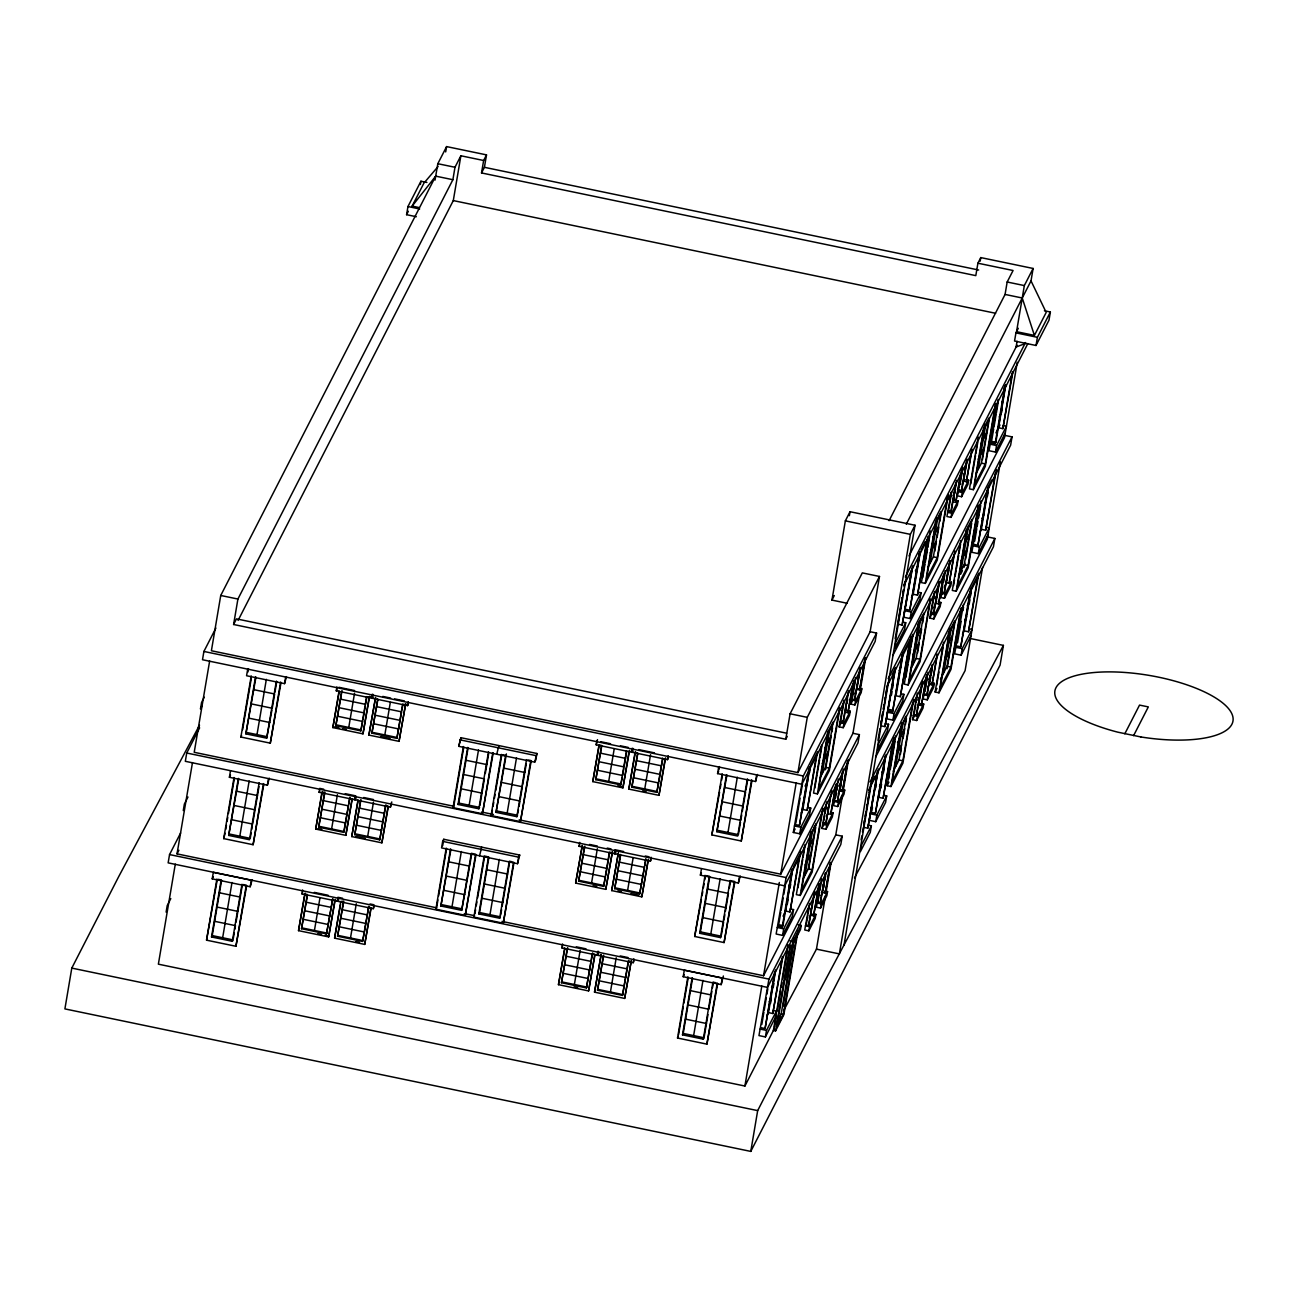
<?xml version="1.0" encoding="UTF-8"?>
<svg xmlns="http://www.w3.org/2000/svg" width="1298" height="1298" viewBox="0 0 1298 1298"><rect width="100%" height="100%" fill="white"/><g stroke="black" fill="none" stroke-linecap="round" stroke-linejoin="round"><path stroke-width="1.5" d="M199.519 725.209L118.735 876.556L71.796 968.097L64.9 1008.903L750.779 1151.407L1000.077 665.144L1003.403 645.382L969.817 638.405M180.617 832.991L169.551 854.571L168.14 862.862L767.54 987.405L840.812 844.479L842.224 836.188L835.782 834.857L763.549 975.739L502.001 921.402M199.632 727.837L186.734 753.018L185.322 761.309L784.722 885.853L857.994 742.91L859.406 734.619L852.964 733.289L780.731 874.187L519.168 819.833M215.89 628.07L203.9 651.45L202.504 659.741L801.904 784.284L875.177 641.358L876.572 633.067L870.131 631.72L797.913 772.618L211.396 650.752L220.741 595.474L435.706 176.139L452.888 179.708L454.981 167.264L460.887 155.776L483.635 160.498L486.507 154.884L446.593 146.593L437.815 163.71L435.041 180.097M166.112 912.121L167.215 905.582L170.801 898.589M183.278 810.552L184.381 804.03L187.983 797.021M175.295 864.127L158.372 964.171L744.906 1086.037L774.322 1028.649M437.929 899.92L436.599 907.805L177.031 853.873L192.477 762.591M209.643 661.023L194.213 752.305L453.781 806.253L463.775 747.096M787.221 736.42L785.777 739.227L233.608 624.5L237.907 599.043L452.888 179.708M212.223 878.86L213.326 872.337L251.309 880.222L250.206 886.745L212.223 878.86L213.31 876.75M269.286 778.183L267.388 785.193L229.405 777.291L230.509 770.769M247.691 669.2L246.571 675.739L284.57 683.624L286.469 676.615M247.934 671.991L248.486 668.73M246.669 885.723L235.944 946.274L206.544 940.174L216.88 879.054M263.835 784.154L253.11 844.722L223.71 838.605L234.046 777.486M281.017 682.602L270.292 743.154L240.893 737.037L251.228 675.917M217.269 879.606L206.544 940.174M225.106 833.251L223.71 838.605M225.771 829.308L226.436 825.366M227.101 821.423L227.767 817.48M228.432 813.538L234.435 778.054M242.612 729.719L251.277 678.465M211.525 936.978L212.239 935.582L233.056 939.898L232.342 941.31L211.525 936.978L221.163 879.947L218.307 879.346M259.162 782.694L249.508 839.741L228.691 835.425L238.345 778.378M271.931 710.038L266.69 738.173L245.874 733.857L255.528 676.81M212.239 935.582L221.585 880.32M228.691 835.425L238.767 778.751M245.874 733.857L255.949 677.183M222.656 937.74L232.001 882.478M239.822 836.172L249.167 780.909M257.004 734.619L266.35 679.357M232.342 941.31L241.98 884.263M266.69 738.173L276.344 681.142M233.364 938.113L234.257 932.775M234.873 929.206L235.473 925.636L214.657 921.32M236.074 922.083L242.093 886.42M251.147 832.991L250.238 838.346L229.422 834.014M251.747 829.422L252.347 825.853M255.365 808.037L258.983 786.637M274.949 692.207L276.766 681.515M235.944 946.274L246.279 885.155L243.407 884.555M253.11 844.722L263.462 783.586M270.292 743.154L280.628 682.034M267.388 785.193L268.491 778.654M284.57 683.624L285.674 677.102M252.12 879.752L250.206 886.745M416.334 216.717L406.582 214.689L407.961 206.528L420.941 181.217L426.896 182.45M420.39 184.478L420.941 181.217M337.869 899.936L337.22 901.201L301.947 893.868L302.612 889.941M355.052 798.367L354.403 799.633L319.113 792.299L319.779 788.389L323.705 789.2M339.054 690.925L332.856 727.594L362.986 733.857L369.184 697.188L372.185 696.88L371.536 698.146L336.263 690.812L336.928 686.885M335.29 899.4L328.654 936.913L298.524 930.65L304.738 893.981L307.302 894.517L301.525 928.735L326.496 933.927L332.726 898.865L326.496 933.927M352.147 799.763L345.836 835.344L315.706 829.081L321.92 792.413L324.922 792.105L318.691 827.183L343.678 832.359L344.116 831.515L348.448 805.847L323.478 800.655M305.16 893.138L298.524 930.65M322.342 791.569L315.706 829.081M332.856 727.594L339.167 692.012M318.691 827.183L324.484 792.948M337.723 716.285L362.694 721.477L360.828 730.871L335.841 725.679L341.634 691.461M301.525 928.735L307.448 895.377M335.841 725.679L342.055 690.617M445.685 151.915L446.593 146.593M314.441 930.488L319.941 897.973M331.623 828.919L337.415 794.701M348.756 727.432L354.549 693.213M343.678 832.359L349.892 797.297L348.74 804.143M360.828 730.871L366.604 696.653L369.184 697.188M362.986 719.757L364.154 712.91L339.167 707.718M364.43 711.207L365.306 706.063M366.75 697.513L365.598 704.36L340.611 699.168M328.654 936.913L334.868 900.244M345.836 835.344L352.05 798.676M238.086 620.412L453.294 200.59L460.887 155.776M369.622 696.345L362.986 733.857M337.22 901.201L337.886 897.275M354.403 799.633L355.068 795.723L345.268 793.678M371.536 698.146L372.202 694.219M373.921 907.416L373.272 908.681L337.999 901.347L338.664 897.437L342.575 898.248M391.769 801.937L390.455 807.129L355.181 799.795L355.83 795.869M408.253 704.36L407.604 705.625L372.315 698.292L372.98 694.381M371.017 908.811L364.722 944.409L334.592 938.146L340.79 901.461L343.792 901.169L337.577 936.231L362.548 941.423L364.138 933.733M388.199 807.259L381.888 842.84L351.758 836.577L357.972 799.909M368.908 735.09L375.544 697.561L368.908 735.09L399.038 741.353L405.674 703.824L399.038 741.353M340.563 904.479L334.592 938.146M358.07 800.996L351.758 836.577M337.577 936.231L343.37 901.996M385.96 804.792L379.73 839.855L354.76 834.663L360.536 800.444M376.663 706.664L401.65 711.856L396.88 738.367L371.893 733.175L377.686 698.941M354.76 834.663L360.974 799.6M371.893 733.175L377.832 699.817M350.492 937.983L356.285 903.749M367.675 836.415L373.467 802.196M384.825 734.928L390.309 702.413M906.264 524.23L1031.018 280.887L1033.111 268.459L980.785 257.588L977.913 263.202L975.804 275.63L481.526 172.942L483.635 160.498M481.526 172.942L484.414 167.312L486.507 154.884M362.548 941.423L368.778 906.345L364.43 932.013L339.459 926.837M379.73 839.855L385.522 805.636L388.102 806.172L381.888 842.84M396.88 738.367L402.656 704.133L405.236 704.668M401.942 710.136L402.802 705.009M364.722 944.409L370.92 907.724L368.34 907.188M373.272 908.681L373.938 904.771L370.027 903.96M390.455 807.129L391.12 803.202M407.604 705.625L408.253 701.715M442.667 841.38L441.563 847.902L517.529 863.689L519.719 855.058L443.754 839.271L442.667 841.38L518.632 857.151L519.719 855.058M458.746 746.334L460.936 737.702L536.901 753.489L535.798 760.011L534.711 762.121L458.746 746.334L460.936 737.702M442.65 845.793L443.754 839.271M476.009 854.765L465.284 915.317L435.885 909.217L446.22 848.097M493.175 753.197L482.45 813.765L453.051 807.648L463.402 746.528M438.594 895.977L446.609 848.665M469.341 867.94L461.682 910.352L440.866 906.02L450.503 848.989M458.032 804.468L458.762 803.056L479.579 807.388L478.848 808.784L458.032 804.468L467.686 747.421M440.866 906.02L450.925 849.363M458.762 803.056L468.107 747.794M451.996 906.783L461.342 851.52M469.162 805.214L478.508 749.952M461.682 910.352L471.32 853.305L475.62 854.198L465.284 915.317M478.848 808.784L488.502 751.753M471.742 853.678L469.633 866.155L448.816 861.84M479.871 805.604L484.397 778.865L463.581 774.533M485.306 773.511L488.616 753.911M482.45 813.765L492.802 752.629M479.546 855.788L481.736 847.156M496.728 754.235L498.919 745.587M513.992 862.651L503.267 923.219L473.867 917.102L484.203 855.982L487.058 856.583M531.174 761.099L520.449 821.65L491.05 815.55L501.385 754.414M474.922 913.727L475.587 909.784M476.252 905.842L476.918 901.899M477.583 897.956L484.592 856.55M492.429 810.195L491.05 815.55M493.094 806.253L493.759 802.31M494.424 798.367L495.09 794.425M495.771 790.482L501.774 754.982M478.848 913.922L479.562 912.51L500.379 916.842L499.665 918.238L478.848 913.922L488.502 856.875M518.47 809.92L516.847 816.685L496.031 812.353L505.668 755.306L502.813 754.722M479.562 912.51L488.908 857.248M496.031 812.353L506.398 753.911M489.979 914.668L499.324 859.422M507.161 813.116L516.507 757.854M499.665 918.238L509.319 861.207L512.175 861.791M516.847 816.685L526.485 759.638M500.687 915.058L501.596 909.703M502.196 906.134L509.433 863.365M519.07 806.366L519.979 801.012L499.162 796.696M520.271 799.227L522.38 786.75L501.563 782.434M522.688 784.966L526.307 763.581M503.267 923.219L513.602 862.099M520.449 821.65L530.785 760.531L527.913 759.93M517.529 863.689L518.632 857.151M534.711 762.121L536.901 753.489M597.81 953.949L597.161 955.198L561.888 947.881L562.537 943.954M614.992 852.38L614.343 853.646L579.054 846.312L579.719 842.402M632.126 750.877L631.477 752.142L596.204 744.825L596.869 740.898M597.518 739.633L596.204 744.825M594.906 955.344L588.594 990.926L558.465 984.663L564.679 947.994M575.647 883.094L582.283 845.582L575.647 883.094L605.777 889.357L612.413 851.845L605.777 889.357M629.562 750.358L622.926 787.87L592.797 781.607L598.995 744.938L601.574 745.474L595.782 779.692L620.769 784.884L622.342 777.194M564.776 949.081L558.465 984.663M599.092 746.026L592.797 781.607M566.236 956.237L591.207 961.429L586.436 987.94L561.466 982.748L567.242 948.53M580.514 871.785L605.501 876.977L603.619 886.372L578.632 881.18L584.424 846.961M561.466 982.748L567.68 947.686M578.632 881.18L584.863 846.118M595.782 779.692L601.704 746.334M574.381 984.501L580.174 950.282M591.564 882.932L597.356 848.714M608.697 781.445L614.197 748.93M586.436 987.94L592.229 953.722L594.809 954.257L588.594 990.926M603.619 886.372L609.411 852.153L611.975 852.689M620.769 784.884L626.545 750.65M591.499 959.709L592.667 952.878M605.793 875.258L608.097 861.58M609.557 853.013L608.389 859.86L583.419 854.668M623.803 768.643L622.634 775.49L597.664 770.298M626.691 751.526L624.095 766.923L599.108 761.731M622.926 787.87L629.124 751.185M597.161 955.198L597.826 951.288M614.343 853.646L615.009 849.719M631.477 752.142L632.142 748.232M633.862 961.429L633.213 962.694L597.94 955.36L598.605 951.45M651.044 859.876L650.395 861.142L615.106 853.808L615.771 849.882L623.624 851.52M668.178 758.373L667.529 759.638L632.256 752.305L632.921 748.394M594.516 992.159L601.152 954.63L594.516 992.159L624.663 998.422L631.282 960.893L624.663 998.422M611.699 890.59L618.335 853.078L611.699 890.59L641.829 896.853L648.465 859.341M665.614 757.837L658.978 795.35L628.849 789.103L635.047 752.418L637.626 752.954L631.834 787.188L656.82 792.38L658.686 782.97L633.716 777.778M635.485 751.574L628.849 789.103M628.719 960.358L622.488 995.436L597.518 990.244L603.294 956.009M619.471 862.164L644.441 867.356L639.671 893.868L614.684 888.676L620.476 854.457M597.518 990.244L603.732 955.166M614.684 888.676L620.622 855.317M631.834 787.188L637.772 753.83M610.433 991.996L616.226 957.762M627.615 890.428L633.116 857.913M644.749 788.941L650.541 754.706M622.488 995.436L628.281 961.201L630.86 961.737M639.671 893.868L645.885 858.805L644.733 865.652M656.82 792.38L662.597 758.146M658.978 781.266L661.299 767.572M662.743 759.022L661.591 765.869L636.604 760.677M641.829 896.853L648.043 860.185M658.978 795.35L665.176 758.681M633.213 962.694L633.878 958.784M650.395 861.142L651.061 857.215M667.529 759.638L668.194 755.728M683.202 976.713L684.306 970.19L722.288 978.092L721.185 984.614L683.202 976.713L684.289 974.62M740.282 876.053L738.367 883.046L700.385 875.16L701.488 868.622M757.448 774.484L755.55 781.493L717.567 773.592L718.67 767.069M718.914 769.86L719.465 766.583M717.648 983.592L706.923 1044.144L677.524 1038.027L687.859 976.907M734.814 882.023L724.089 942.575L694.69 936.475L705.041 875.339M751.996 780.455L741.272 841.007L711.872 834.906L722.207 773.786M678.578 1034.652L683.235 1007.053M683.9 1003.111L688.248 977.475M701.423 899.579L694.69 936.475M702.088 895.636L702.753 891.694M703.419 887.735L704.084 883.792M704.749 879.849L705.414 875.907M719.595 792.088L711.872 834.906M720.26 788.146L720.925 784.203M721.591 780.26L722.272 776.318M682.505 1034.847L683.219 1033.435L704.035 1037.767L703.321 1039.163L682.505 1034.847L692.142 977.8M699.671 933.278L700.401 931.867L721.217 936.199L720.487 937.61L699.671 933.278L709.325 876.231L706.469 875.647M747.324 778.995L737.67 836.042L716.853 831.71L726.507 774.679M683.219 1033.435L692.564 978.173M700.401 931.867L709.746 876.621M716.853 831.71L726.929 775.052M693.635 1035.593L702.981 980.347M710.801 934.041L720.147 878.778M727.983 832.472L737.329 777.21M703.321 1039.163L712.959 982.132L715.831 982.716M720.487 937.61L730.141 880.563L734.441 881.456L724.089 942.575M704.343 1035.982L707.962 1014.582M711.872 991.412L708.854 1009.244L688.037 1004.912M712.472 987.859L713.381 982.505M721.51 934.414L723.635 921.937L702.818 917.621M723.927 920.152L724.836 914.814M725.436 911.245L728.454 893.413L707.637 889.098M729.362 888.075L730.255 882.721M740.509 822.153L738.4 834.63L717.583 830.314M741.71 815.03L740.801 820.368L719.984 816.053M742.31 811.461L743.219 806.123L722.402 801.791M743.511 804.338L745.636 791.861L724.819 787.529M745.928 790.076L747.745 779.384M706.923 1044.144L717.259 983.024M741.272 841.007L751.607 779.887M738.367 883.046L739.471 876.523M755.55 781.493L756.653 774.955M723.375 975.982L721.185 984.614M785.777 739.227L790.093 713.786L862.31 572.889L879.492 576.458L870.131 631.72M744.906 1086.037L761.812 985.993M763.549 975.739L779.335 882.478M780.731 874.187L796.177 782.889M797.913 772.618L807.259 717.356L879.492 576.458M847.27 603.294L831.953 600.098L845.355 520.855L850.028 511.72L915.025 525.236L843.976 945.301M842.224 836.188L768.951 979.114L758.957 1035.593L765.398 1036.924L775.263 1017.681L776.366 1011.158L773.154 1010.477M859.406 734.619L786.117 877.562L776.139 934.025L782.58 935.371L792.445 916.112L793.549 909.59L790.32 908.925M807.502 807.356L810.731 808.021L809.628 814.56L799.746 833.803L793.321 832.472L803.3 775.993L876.572 633.067M761.812 1024.479L763.922 1011.986M764.214 1010.217L766.323 997.74M766.923 994.171L767.832 988.816M780.796 912.218L778.686 924.695L782.97 925.588L792.624 868.54M781.088 910.433L783.197 897.956M783.814 894.387L785.306 885.479M795.852 823.127L800.087 798.173M800.688 794.603L802.489 783.911M849.363 515.679L850.028 511.72M760.79 1027.659L765.074 1028.551L774.744 971.375M777.956 926.091L782.256 926.983L791.926 869.806M795.139 824.538L799.438 825.431L809.108 768.254M775.117 972.072L765.074 1028.551M809.806 766.972L799.438 825.431M766.745 1016.026L768.497 1012.618L775.733 969.849M783.051 916.177L785.663 911.066L792.9 868.281L791.163 871.688M801.093 812.905L802.845 809.498L810.082 766.712L808.33 770.12M770.541 1003.338L771.207 999.395M773.219 987.567L773.884 983.624M787.383 903.749L788.048 899.806M790.06 887.962L790.725 884.019M809.563 772.602L810.244 768.659M765.398 1036.924L766.501 1030.401L776.366 1011.158M782.58 935.371L783.684 928.833L793.549 909.59M799.746 833.803L800.85 827.28L810.731 808.021M768.497 1012.618L772.781 1013.511L782.434 956.48M785.663 911.066L789.963 911.959L799.6 854.911L793.5 866.837M802.845 809.498L807.145 810.39L816.783 753.343L810.666 765.268M782.84 956.902L772.781 1013.511M800.688 851.391L789.963 911.959M817.529 751.802L807.145 810.39M750.779 1151.407L757.675 1110.617L804.598 1019.076L1003.403 645.382M787.902 944.701L773.381 1030.466L775.571 1030.92L783.846 1014.76L798.01 931.072M804.792 844.836L796.355 894.646L800.217 895.442L812.175 872.11L822.964 808.362M821.618 745.263L813.538 793.078L817.399 793.873L829.357 770.558L839.806 708.789M774.549 1026.848L776.561 1014.906M777.242 1010.931L780.601 991.023M781.282 987.048L781.948 983.057M782.629 979.081L787.334 951.207M797.946 887.816L800.185 874.609M800.509 872.71L802.732 859.503M803.056 857.621L804.971 846.296M814.803 788.146L817.042 774.922M817.367 773.04L819.59 759.833M819.914 757.935L821.829 746.626M775.571 1030.92L790.06 945.236L792.202 945.69L800.493 929.53L801.174 925.442L798.302 924.841M790.531 945.69L776.723 1027.302L783.392 1014.306L796.858 934.69M800.217 895.442L811.007 831.694M817.399 793.873L827.848 732.121M801.174 925.442L792.9 941.602L786.961 975.512L783.359 982.537M811.38 832.067L801.499 890.509L812.159 869.709L822.04 811.266M828.562 730.498L818.665 788.941L829.325 768.14L839.546 707.751M777.048 1021.98L781.201 1013.852L794.003 938.211M783.019 1006.323L793.484 944.49M805.052 875.225L812.71 829.925L810.212 834.825M822.234 773.673L829.893 728.373M802.537 880.125L808.297 868.897L815.955 823.613M819.719 778.557L825.463 767.345L833.138 722.045L827.378 733.256M808.654 869.319L815.728 827.475M825.496 769.746L831.223 735.885M831.904 731.894L832.57 727.918M809.546 903.392L804.728 929.985L808.849 930.844L815.176 918.513L815.874 914.344L813.132 913.776M830.314 812.207L833.056 812.775L832.342 816.961L826.031 829.276L821.91 828.416L826.712 801.823M846.118 710.363L850.239 711.223L849.525 715.393L843.213 727.707L839.092 726.864L843.895 700.271M806.366 924.014L807.908 914.879M808.216 913.062L809.141 907.578M823.857 820.612L824.782 815.144M825.09 813.311L826.323 806.009M843.814 702.624L840.715 720.877L843.473 721.445L848.665 690.714M805.896 924.906L808.654 925.474L813.943 894.176M823.078 823.338L825.82 823.906L830.785 794.571M840.26 721.785L843.002 722.353L847.967 693.018M814.852 891.548L808.654 925.474M825.82 823.906L831.807 790.352M845.647 711.255L846.312 707.345M846.977 703.435L847.643 699.525M808.849 930.844L809.563 926.658L815.874 914.344M826.031 829.276L826.745 825.09L833.056 812.775M843.213 727.707L843.911 723.538L850.239 711.223M809.335 918.189L810.828 915.285L813.586 915.853L818.778 885.106M826.518 816.62L828.01 813.716L830.752 814.284L835.636 785.468M845.193 712.164L847.935 712.732L852.818 683.9M813.586 915.853L819.33 883.662M836.188 784.057L830.752 814.284M853.695 680.541L847.935 712.732M821.537 878.681L816.41 907.221L820.531 908.081L826.842 895.766L827.54 891.58L824.798 891.012M838.394 779.06L833.576 805.652L837.697 806.512L844.025 794.198L844.722 790.011L841.98 789.444M854.879 704.944L855.593 700.774L861.904 688.459L861.191 692.629L854.879 704.944L850.758 704.1L855.56 677.507M818.032 901.25L819.573 892.115M819.882 890.298L820.807 884.814M835.523 797.864L836.447 792.38M836.756 790.563L837.681 785.079M852.38 698.113L855.171 681.693M817.578 902.142L820.32 902.71L825.285 873.376M834.744 800.574L837.502 801.158L842.451 771.807M851.926 699.022L854.668 699.59L859.633 670.255M825.658 873.002L820.32 902.71M842.824 771.434L837.502 801.158M860.331 667.951L854.668 699.59M821.017 895.425L822.51 892.521L825.593 874.268M838.184 793.873L839.676 790.953L843.392 769.049M854.619 693.765L856.858 689.4L860.558 667.496M823.63 887.718L824.295 883.792M824.944 879.882L825.609 875.972M840.471 788.097L841.136 784.187M841.802 780.276L842.451 776.366M820.531 908.081L821.228 903.895L827.54 891.58M837.697 806.512L838.411 802.342L844.722 790.011M822.51 892.521L825.252 893.089L830.444 862.359M839.676 790.953L842.434 791.537L847.626 760.79M856.858 689.4L859.601 689.968L864.809 659.222M830.671 862.862L825.252 893.089M842.434 791.537L847.854 761.293M859.601 689.968L865.36 657.778M783.554 1010.785L816.458 949.146L825.414 896.139M826.08 892.213L831.061 862.764M835.782 834.857L842.499 795.155M843.165 791.196L848.535 759.444M852.964 733.289L859.341 695.582M860.688 687.648L865.717 657.875M915.025 525.236L910.352 534.354L839.384 953.9L816.458 949.146M861.142 839.855L861.807 835.928M862.472 831.986L863.138 828.059M863.803 824.116L864.468 820.19M865.133 816.247L865.798 812.321M866.464 808.378L867.129 804.452M867.794 800.509L868.459 796.583M869.125 792.656L869.79 788.713M877.983 740.266L879.979 728.454M880.644 724.527L881.31 720.585M881.975 716.658L882.64 712.716M883.305 708.789L883.97 704.863M884.636 700.92L885.301 696.994M885.966 693.051L886.631 689.124M895.166 638.697L902.142 597.388M902.808 593.462L903.473 589.519M904.138 585.593L904.803 581.65M863.803 825.512L870.731 784.527M883.094 711.482L880.677 725.744L884.96 726.637L895.36 668.048M883.386 709.698L885.496 697.221M885.804 695.436L887.913 682.959M899.968 611.699L897.859 624.176L902.142 625.068L912.543 566.48M900.26 609.914L902.37 597.437M902.678 595.652L903.586 590.314M904.187 586.745L905.095 581.39M863.495 827.297L867.794 828.189L877.432 771.158M884.96 726.637L894.614 669.59L892.002 674.7M902.142 625.068L911.456 570M870.131 815.452L869.303 820.336L875.744 821.683L885.609 802.424L886.712 795.901L883.5 795.236M895.652 667.464L886.485 718.784L892.927 720.114L902.791 700.871L903.895 694.333L900.682 693.667M912.819 565.912L903.668 617.215L910.109 618.562L919.974 599.303L921.077 592.78L917.848 592.115M877.854 771.58L867.794 828.189M886.712 795.901L876.848 815.144L870.406 813.814L878.47 769.033M871.85 811.007L872.451 807.437M875.777 787.837L876.377 784.268M891.45 695.176L892.05 691.623M892.651 688.054L893.251 684.484M871.38 825.836L870.277 832.359L860.412 851.602L861.515 845.079L871.38 825.836L868.151 825.155M888.562 724.268L887.443 730.79L877.578 750.049L878.681 743.511L888.562 724.268L885.333 723.603M905.728 622.699L904.625 629.238L894.76 648.481L895.863 641.958L905.728 622.699L902.516 622.034M871.136 812.402L875.42 813.294L885.09 756.117M888.303 710.85L892.602 711.742L902.272 654.565M905.485 609.281L909.784 610.174L919.455 552.997M885.463 756.815L875.42 813.294M892.602 711.742L902.97 653.283L909.963 639.671L900.309 696.702L896.026 695.809L903.246 653.024L901.51 656.431M920.152 551.731L909.784 610.174M886.08 754.592L878.843 797.378L883.127 798.27L893.851 737.718M911.456 597.664L913.192 594.257L920.428 551.472L918.692 554.879M880.888 788.081L881.553 784.138M883.565 772.31L884.23 768.367M875.744 821.683L876.848 815.144M892.927 720.114L894.03 713.592L903.895 694.333M910.109 618.562L911.212 612.023L921.077 592.78M883.127 798.27L892.781 741.223M913.192 594.257L917.491 595.149L926.804 540.065M911.034 636.15L900.309 696.702M927.875 536.561L917.491 595.149M913.695 699.46L902.905 763.208L890.947 786.539L887.086 785.728L895.506 735.917M912.689 634.365L904.268 684.16L908.129 684.971L920.087 661.639L930.536 599.887M930.195 530.801L921.434 582.607L925.296 583.402L937.253 560.087L948.384 494.327M888.676 778.897L889.633 773.251M890.266 769.471L895.052 741.158M905.842 677.345L908.081 664.138M908.405 662.24L910.644 649.032M910.953 647.15L912.867 635.825M922.716 577.659L924.939 564.452M925.263 562.569L927.502 549.362M927.81 547.464L929.725 536.139M890.947 786.539L901.737 722.775M908.129 684.971L918.562 623.202M925.296 583.402L935.744 521.65M902.094 723.148L892.213 781.591L902.873 760.79L912.77 702.348M919.276 621.58L909.395 680.038L920.055 659.238L930.277 598.849M936.783 518.08L926.577 578.47L937.237 557.669L947.443 497.28M980.185 261.141L980.785 257.588M895.766 766.323L903.44 721.023M912.948 664.754L920.606 619.454M930.131 563.186L937.789 517.902M893.267 771.207L899.011 759.995L906.361 716.593M910.45 669.654L916.193 658.427L923.851 613.143M927.616 568.086L933.376 556.874L941.034 511.574L935.29 522.786M900.39 754.43L901.396 748.459M903.084 738.497L904.771 728.535M905.436 724.544L906.458 718.573M917.572 652.878L919.26 642.916M919.925 638.924L921.612 628.962M922.618 622.991L923.641 617.004M934.738 551.309L936.426 541.347M937.107 537.356L938.795 527.394M939.801 521.423L941.147 513.456M920.963 703.435L923.705 704.003L922.992 708.189L916.68 720.504L912.559 719.644L917.361 693.051M938.13 601.883L940.888 602.45L940.174 606.62L933.862 618.951L929.741 618.091L934.544 591.499M951.402 491.893L946.923 516.523L951.045 517.383L957.356 505.068L958.054 500.882L953.933 500.022M914.198 713.673L915.739 704.554M916.047 702.721L916.972 697.253M931.672 610.287L934.463 593.851M951.629 492.299L948.546 510.552L951.288 511.12L956.496 480.374M913.727 714.581L916.469 715.149L921.775 683.851M930.909 613.013L933.651 613.581L938.616 584.246M948.092 511.444L950.834 512.012L955.799 482.678M922.456 681.58L916.469 715.149M933.651 613.581L939.314 581.942M917.167 707.864L918.66 704.944L922.683 681.223M933.603 607.756L935.842 603.392L939.541 581.488M956.107 483.57L953.024 501.823L955.766 502.391L961.526 470.201M953.478 500.931L954.144 497.02M954.809 493.11L955.458 489.184M916.68 720.504L917.394 716.334L923.705 704.003M933.862 618.951L934.56 614.765L940.888 602.45M951.045 517.383L951.742 513.197L958.054 500.882M918.66 704.944L921.402 705.528L926.61 674.782M935.842 603.392L938.584 603.959L943.468 575.144M955.766 502.391L960.634 473.575M921.402 705.528L926.837 675.284M944.003 573.716L938.584 603.959M927.956 672.413L923.154 698.989L927.275 699.849L933.587 687.534L934.3 683.348L931.542 682.78M944.457 598.297L945.155 594.111L951.466 581.796L950.769 585.966L944.457 598.297L940.336 597.437L945.139 570.844M962.645 467.329L957.502 495.868L961.623 496.728L967.935 484.414L968.649 480.228L965.907 479.66M925.085 691.201L926.009 685.717M926.318 683.9L927.243 678.416M941.959 591.45L942.575 587.799M943.5 582.331L944.733 575.03M960.066 484.414L961.915 473.462M924.322 693.927L927.064 694.495L932.029 665.144M941.504 592.359L944.246 592.926L949.211 563.592M958.67 490.79L961.429 491.358L966.718 460.076M932.402 664.771L927.064 694.495M949.909 561.288L944.246 592.926M961.429 491.358L967.075 459.719M927.762 687.21L929.254 684.306L932.337 666.052M944.198 587.102L946.437 582.737L950.136 560.833M962.11 484.073L963.603 481.169L967.318 459.265M930.049 681.45L930.698 677.524M931.364 673.613L932.029 669.703M948.205 574.008L948.87 570.098M927.275 699.849L927.973 695.679L934.3 683.348M961.623 496.728L962.337 492.542L968.649 480.228M929.254 684.306L931.996 684.873L937.205 654.127M946.437 582.737L949.179 583.305L954.046 554.489M963.603 481.169L966.361 481.736L971.878 449.076M931.996 684.873L937.416 654.63M954.922 551.115L949.179 583.305M972.105 449.546L966.361 481.736M961.396 607.724L950.947 669.492L938.989 692.824L935.128 692.012L943.549 642.202M960.731 540.649L952.31 590.444L956.172 591.255L968.13 567.924L978.578 506.171M978.238 437.085L969.476 488.892L973.338 489.687L985.312 466.371L995.744 404.603M936.718 685.198L938.957 671.975M939.59 668.21L943.094 647.442M953.576 585.512L954.533 579.849M955.166 576.085L956.123 570.422M956.448 568.524L958.687 555.317M958.995 553.435L960.601 543.992M970.758 483.959L972.981 470.736M973.305 468.854L975.544 455.647M975.853 453.748L977.767 442.423M889.098 520.66L1005.074 294.435L1007.167 282.007L1013.073 270.503L977.913 263.202M938.989 692.824L949.779 629.059M956.172 591.255L966.621 529.487M973.338 489.687L983.787 427.934M950.152 629.433L940.255 687.875L950.915 667.091L960.812 608.632M966.994 529.827L957.437 586.323L968.097 565.522L978.319 505.133M984.825 424.365L974.62 484.754L985.279 463.954L995.485 403.564M943.824 672.607L951.483 627.307M960.991 571.039L968.649 525.739M978.173 469.47L985.831 424.186L989.076 417.859L981.418 463.159L975.658 474.37M940.466 679.13L947.053 666.28L954.711 620.979L948.14 633.83M958.492 575.939L964.236 564.711L971.894 519.427M947.086 668.681L954.841 622.862M964.268 567.129L964.933 563.137M965.615 559.162L971.683 523.289M982.456 459.589L989.19 419.741M963.489 604.511L954.663 653.851L961.104 655.182L970.969 635.939M980.996 500.979L971.845 552.283L978.286 553.629L988.151 534.37M998.178 399.411L989.027 450.714L995.452 452.061L1005.333 432.818M957.502 642.721L961.12 621.336M962.938 610.644L963.538 607.075M974.684 541.169L976.794 528.692M977.102 526.907L978.011 521.553M978.611 517.983L979.211 514.43M979.519 512.645L980.72 505.506M993.668 428.908L991.558 441.385L995.858 442.277L1005.512 385.23M993.976 427.123L996.085 414.646M996.393 412.861L998.194 402.169M956.48 645.917L960.78 646.81L970.45 589.633M973.662 544.349L977.962 545.241L987.632 488.064M990.845 442.78L995.128 443.673L1004.814 386.496M962.451 634.284L964.187 630.877L971.423 588.091M979.633 532.732L981.369 529.324L988.605 486.539M995.923 432.867L998.551 427.756L1005.788 384.971L1004.035 388.378M969.249 603.846L969.914 599.903M970.58 595.96L971.245 592.018M987.421 496.371L988.103 492.429M1001.602 412.553L1002.267 408.61M961.104 655.182L962.207 648.659L972.072 629.4L968.86 628.735M978.286 553.629L979.39 547.091L989.254 527.848L986.026 527.183M995.452 452.061L996.556 445.539L1006.437 426.279L1003.208 425.614M1018.297 328.264L1015.945 332.872L1014.549 341.017L1036.015 345.479L1048.995 320.168L1050.374 312.007L1044.419 310.774M1033.111 268.459L1024.333 285.576L1016.545 331.688L1034.409 335.403L1046.188 312.429L1031.018 280.887M1017.064 341.26L1016.091 347.02L1025.225 343.564M964.187 630.877L968.486 631.769L978.14 574.738M981.369 529.324L985.669 530.217L995.306 473.17M998.551 427.756L1002.851 428.648L1012.489 371.601M978.87 573.181L968.486 631.769M996.393 469.649L985.669 530.217M1012.894 372.039L1002.851 428.648M982.554 567.421L965.095 670.628L854.441 877.967M1000.401 461.893L987.307 539.287L875.566 757.269M1017.243 362.304L1004.49 437.718L892.732 655.701M986.983 536.804L994.868 538.443L993.457 546.734L868.622 790.255M1004.1 435.236L1012.034 436.874L1010.639 445.165L886.729 686.885M1036.015 345.479L1037.394 337.318L1050.374 312.007M406.582 214.689L408.351 211.249M419.286 207.599L412.147 206.106L423.911 183.132L438.059 166.55M233.608 624.5L236.479 618.87L786.685 733.208M204.257 697.204L201.563 702.461L200.46 708.984L202.261 705.495M177.031 853.873L178.881 850.271M240.893 737.037L241.606 735.641M229.405 777.291L230.476 775.182M336.263 690.812L336.912 689.546M319.113 792.299L319.762 791.034M372.315 698.292L372.964 697.042M301.947 893.868L302.596 892.602M355.181 799.795L355.83 798.53M337.999 901.347L338.648 900.098M453.051 807.648L453.781 806.236M435.885 909.217L436.599 907.805M473.867 917.102L474.581 915.707M579.054 846.312L579.703 845.047M632.256 752.305L632.905 751.039M561.888 947.881L562.537 946.615M615.106 853.808L615.755 852.543M597.94 955.36L598.589 954.095M717.567 773.592L718.638 771.483M831.953 600.098L834.29 595.539M700.385 875.16L701.455 873.051M908.989 555.933L1017.048 345.171M905.306 577.026L1025.517 342.526M921.028 550.028L925.393 541.509M983.332 429.07L985.004 425.809M903.895 585.317L1027.821 343.613M953.073 495.609L954.565 492.705M963.668 474.954L965.144 472.05M805.052 786.085L807.664 780.974M915.398 570.844L918.027 565.733M1001.634 402.64L1003.37 399.232M824.83 748.362L830.574 737.15M932.727 537.891L938.47 526.68M980.769 444.176L986.529 432.964M677.524 1038.027L678.237 1036.631M964.073 480.276L964.528 479.368M839.092 726.864L840.893 723.343M850.758 704.1L852.559 700.579M999.217 416.901L1000.969 413.494M843.002 722.353L843.473 721.445M950.834 512.012L951.288 511.12M822.267 763.451L828.027 752.24M930.179 552.98L935.923 541.769M978.221 459.265L983.965 448.053M999.265 426.344L999.995 424.949M793.321 832.472L795.106 828.968M995.128 443.673L995.858 442.277M888.124 678.594L1012.034 436.874M991.818 479.984L988.33 486.799L977.962 545.241M813.521 828.351L815.144 825.187M918.108 624.354L923.04 614.717M966.15 530.639L971.082 521.001M827.313 808.962L829.552 804.598M838.995 786.199L841.218 781.834M935.144 598.621L937.383 594.257M788.746 885.95L790.498 882.543M899.092 670.693L900.844 667.286M984.452 504.208L986.204 500.801M807.648 849.914L813.392 838.703M915.544 639.443L921.304 628.232M963.587 545.728L969.346 534.516M821.91 828.416L823.711 824.895M929.741 618.091L931.542 614.571M940.336 597.437L942.137 593.916M982.034 518.47L983.787 515.063M805.101 865.02L810.844 853.808M912.997 654.549L918.741 643.337M961.039 560.833L966.783 549.622M960.585 574.3L962.418 570.714M782.256 926.983L782.97 925.588M870.017 781.964L994.868 538.443M870.455 784.787L874.82 776.269M977.264 576.442L971.147 588.351L960.78 646.81M904.252 719.449L905.858 716.285M810.893 909.071L812.386 906.15M822.559 886.307L824.052 883.403M917.978 700.19L920.201 695.825M928.557 679.535L930.796 675.171M771.564 987.518L773.316 984.111M881.91 772.261L883.662 768.854M967.27 605.76L969.022 602.353M897.535 742.651L904.122 729.801M947.248 645.674L952.164 636.085M912.559 719.644L914.36 716.123M769.162 1001.764L770.898 998.357M879.509 786.523L881.245 783.116M964.852 620.022L966.604 616.615M896.658 754.479L901.575 744.89M944.701 660.763L949.617 651.174M887.086 785.728L888.919 782.142M935.128 692.012L936.961 688.427M777.989 1021.494L780.747 1016.107M1124.814 733.792L1139.53 705.09L1148.324 706.907L1133.608 735.625M412.147 206.106L435.706 176.139M484.414 167.312L978.676 270.016M437.815 163.71L454.981 167.264M1007.167 282.007L1024.333 285.576M1005.074 294.435L1022.24 298.005L1034.409 335.403M453.294 200.59L995.582 313.272M407.961 206.528L419.66 208.962M1015.945 332.872L1037.394 337.318M990.131 444.192L996.556 445.539M981.418 463.159L985.279 463.954M959.141 489.898L961.883 490.466M958.216 491.699L962.337 492.542M947.621 512.353L951.742 513.197M972.948 545.76L979.39 547.091M845.355 520.855L910.352 534.354M933.376 556.874L937.237 557.669M964.236 564.711L968.097 565.522M941.034 593.251L945.155 594.111M931.364 612.104L934.122 612.688M930.455 613.905L934.56 614.765M904.771 610.693L911.212 612.023M955.766 647.313L962.207 648.659M916.193 658.427L920.055 659.238M947.053 666.28L950.915 667.091M929.709 683.397L932.467 683.965M923.851 694.819L927.973 695.679M857.313 688.492L860.071 689.076M919.13 704.051L921.872 704.619M851.472 699.914L855.593 700.774M889.033 709.438L893.316 710.331M913.273 715.474L917.394 716.334M887.589 712.245L894.03 713.592M839.79 722.678L843.911 723.538M220.741 595.474L237.907 599.043M790.093 713.786L807.259 717.356M899.011 759.995L902.873 760.79M825.463 767.345L829.325 768.14M203.9 651.45L803.3 775.993M840.147 790.06L842.889 790.628M338.892 687.291L354.565 690.552M382.78 696.426L390.617 698.048M394.543 698.859L404.343 700.904M600.779 741.71L610.579 743.754M620.379 745.782L628.232 747.421M638.794 749.611L654.484 752.872M834.29 801.483L838.411 802.342M600.552 753.181L625.539 758.373M253.824 689.676L274.641 693.992L272.239 708.254L251.423 703.922M375.219 715.214L400.206 720.406M635.16 769.227L660.147 774.419M459.849 739.811L535.814 755.598M373.775 723.781L398.762 728.957M823.549 822.445L826.291 823.013M822.624 824.246L826.745 825.09M336.279 724.836L361.25 730.028M372.331 732.332L397.302 737.524M596.22 778.849L621.19 784.041M632.272 786.345L657.242 791.537M333.278 726.75L338.94 727.918M342.704 728.713L346.469 729.492M380.639 736.583L390.049 738.546M617.702 785.842L623.348 787.026M642.461 790.985L646.226 791.78M794.425 825.934L800.85 827.28M465.998 760.271L486.815 764.603M503.981 768.173L524.798 772.488M249.005 718.183L269.822 722.515M246.604 732.445L267.404 736.777M461.179 788.795L481.996 793.127M808.297 868.897L812.159 869.709M496.745 810.942L517.561 815.274M481.526 812.013L493.418 814.479M186.734 753.018L786.117 877.562M363.683 797.507L373.483 799.536M589.519 844.43L597.356 846.053M607.156 848.097L611.082 848.908M645.171 855.999L649.097 856.81M817.107 903.051L821.228 903.895M359.53 808.151L384.5 813.343M236.658 791.228L257.475 795.56M322.018 809.222L347.004 814.414M358.086 816.718L383.056 821.894M581.958 863.235L606.945 868.427M618.01 870.715L642.997 875.907M811.299 914.392L814.041 914.96M320.574 817.772L345.56 822.964M356.626 825.268L381.612 830.46M616.566 879.281L641.553 884.473M234.24 805.49L255.057 809.822L252.639 824.084L231.823 819.752M705.22 903.359L726.036 907.675M805.441 925.799L809.563 926.658M319.13 826.339L344.116 831.515M355.181 833.819L380.168 839.011M579.07 880.336L604.057 885.528M615.122 887.832L640.109 893.024M318.026 828.643L321.79 829.422M355.96 836.512L365.371 838.476M593.024 885.771L596.788 886.566M617.783 890.915L621.547 891.71M630.958 893.657L638.502 895.231M777.242 927.502L783.684 928.833M486.799 869.725L507.615 874.057M790.011 941.001L792.9 941.602M446.398 876.101L467.215 880.417M484.397 883.987L505.214 888.319M443.997 890.363L464.814 894.679M481.98 898.248L502.797 902.581M441.58 904.625L462.396 908.941M464.343 913.581L474.257 915.625M169.551 854.571L768.951 979.114M314.359 892.391L328.086 895.247M576.263 946.81L586.063 948.838M620.152 955.928L628.005 957.551M306.296 902.224L331.282 907.416M342.348 909.72L367.334 914.912M602.288 963.733L627.275 968.925M219.476 892.797L240.292 897.113M690.455 990.65L711.272 994.982M304.852 910.79L329.822 915.966M340.903 918.27L365.874 923.462M564.792 964.787L589.763 969.979M600.844 972.283L625.814 977.475M781.201 1013.852L783.392 1014.306M303.408 919.341L328.378 924.533M563.332 973.354L588.319 978.546M599.4 980.834L624.37 986.026M217.058 907.059L237.875 911.374M301.947 927.892L326.934 933.084M337.999 935.387L362.986 940.579M561.888 981.905L586.874 987.097M597.94 989.4L622.926 994.593M317.799 933.716L321.563 934.511M325.327 935.29L329.092 936.069M355.733 941.602L359.497 942.38M573.976 986.951L577.74 987.729M760.06 1029.071L766.501 1030.401M685.636 1019.173L706.453 1023.505M71.796 968.097L757.675 1110.617M1140.764 736.939L1117.805 732.169A90.341 31.055 9.6 0 1 1077.648 675.106A90.341 31.055 9.6 0 1 1226.075 705.95A90.341 31.055 9.6 0 1 1140.764 736.939"/></g></svg>
